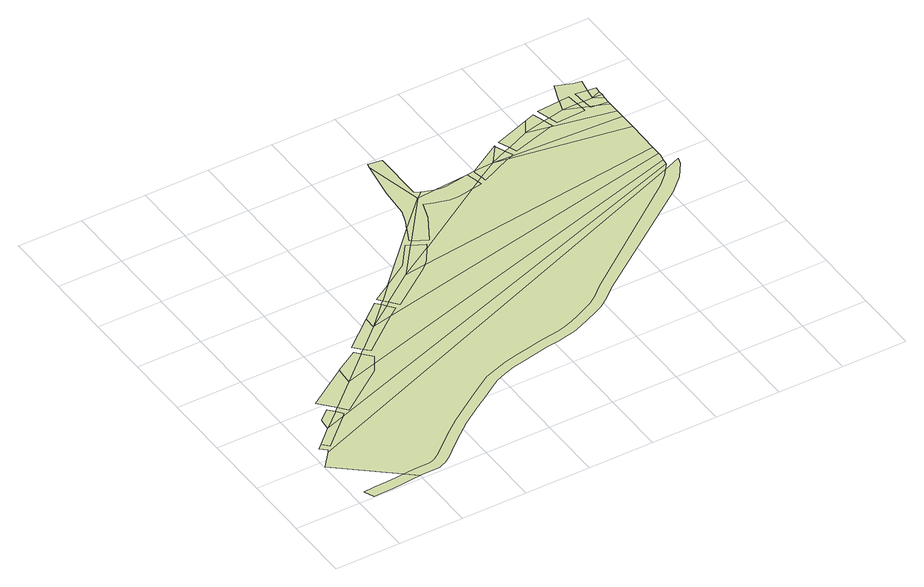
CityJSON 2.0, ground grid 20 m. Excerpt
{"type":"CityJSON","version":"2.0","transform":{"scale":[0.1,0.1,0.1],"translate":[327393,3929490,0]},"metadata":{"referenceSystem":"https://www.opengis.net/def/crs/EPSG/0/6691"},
"CityObjects":{
"landuse1":{"type":"LandUse","attributes":{"class":"215","LandUseDetailAttribute.orgLandUse":"30308","LandUseDetailAttribute.prefecture":"14","LandUseDetailAttribute.city":"14150","LandUseDetailAttribute.note":"都道府県","LandUseDetailAttribute.surveyYear":2015},"geometry":[{"type":"MultiSurface","lod":"1","boundaries":[[[0,1,2,3,4,5,6,7,8,9,10]]]}]},
"landuse2":{"type":"LandUse","attributes":{"class":"204","LandUseDetailAttribute.orgLandUse":"10500","LandUseDetailAttribute.prefecture":"14","LandUseDetailAttribute.city":"14150","LandUseDetailAttribute.note":"都道府県","LandUseDetailAttribute.surveyYear":2015},"geometry":[{"type":"MultiSurface","lod":"1","boundaries":[[[11,12,13,14]]]}]},
"landuse3":{"type":"LandUse","attributes":{"class":"204","LandUseDetailAttribute.orgLandUse":"10500","LandUseDetailAttribute.prefecture":"14","LandUseDetailAttribute.city":"14150","LandUseDetailAttribute.note":"都道府県","LandUseDetailAttribute.surveyYear":2015},"geometry":[{"type":"MultiSurface","lod":"1","boundaries":[[[15,16,13,17]]]}]},
"landuse4":{"type":"LandUse","attributes":{"class":"204","LandUseDetailAttribute.orgLandUse":"10500","LandUseDetailAttribute.prefecture":"14","LandUseDetailAttribute.city":"14150","LandUseDetailAttribute.note":"都道府県","LandUseDetailAttribute.surveyYear":2015},"geometry":[{"type":"MultiSurface","lod":"1","boundaries":[[[18,17,13,12]]]}]},
"landuse5":{"type":"LandUse","attributes":{"class":"204","LandUseDetailAttribute.orgLandUse":"10500","LandUseDetailAttribute.prefecture":"14","LandUseDetailAttribute.city":"14150","LandUseDetailAttribute.note":"都道府県","LandUseDetailAttribute.surveyYear":2015},"geometry":[{"type":"MultiSurface","lod":"1","boundaries":[[[19,20,21,22,23]]]}]},
"landuse6":{"type":"LandUse","attributes":{"class":"204","LandUseDetailAttribute.orgLandUse":"10500","LandUseDetailAttribute.prefecture":"14","LandUseDetailAttribute.city":"14150","LandUseDetailAttribute.note":"都道府県","LandUseDetailAttribute.surveyYear":2015},"geometry":[{"type":"MultiSurface","lod":"1","boundaries":[[[24,25,26,23,22]]]}]},
"landuse7":{"type":"LandUse","attributes":{"class":"204","LandUseDetailAttribute.orgLandUse":"10500","LandUseDetailAttribute.prefecture":"14","LandUseDetailAttribute.city":"14150","LandUseDetailAttribute.note":"都道府県","LandUseDetailAttribute.surveyYear":2015},"geometry":[{"type":"MultiSurface","lod":"1","boundaries":[[[27,19,23,28]]]}]},
"landuse8":{"type":"LandUse","attributes":{"class":"204","LandUseDetailAttribute.orgLandUse":"10500","LandUseDetailAttribute.prefecture":"14","LandUseDetailAttribute.city":"14150","LandUseDetailAttribute.note":"都道府県","LandUseDetailAttribute.surveyYear":2015},"geometry":[{"type":"MultiSurface","lod":"1","boundaries":[[[29,28,23,26]]]}]},
"landuse9":{"type":"LandUse","attributes":{"class":"204","LandUseDetailAttribute.orgLandUse":"10500","LandUseDetailAttribute.prefecture":"14","LandUseDetailAttribute.city":"14150","LandUseDetailAttribute.note":"都道府県","LandUseDetailAttribute.surveyYear":2015},"geometry":[{"type":"MultiSurface","lod":"1","boundaries":[[[30,31,32,33]]]}]},
"landuse10":{"type":"LandUse","attributes":{"class":"204","LandUseDetailAttribute.orgLandUse":"10500","LandUseDetailAttribute.prefecture":"14","LandUseDetailAttribute.city":"14150","LandUseDetailAttribute.note":"都道府県","LandUseDetailAttribute.surveyYear":2015},"geometry":[{"type":"MultiSurface","lod":"1","boundaries":[[[34,35,33,32]]]}]},
"landuse11":{"type":"LandUse","attributes":{"class":"204","LandUseDetailAttribute.orgLandUse":"10500","LandUseDetailAttribute.prefecture":"14","LandUseDetailAttribute.city":"14150","LandUseDetailAttribute.note":"都道府県","LandUseDetailAttribute.surveyYear":2015},"geometry":[{"type":"MultiSurface","lod":"1","boundaries":[[[36,30,33,37]]]}]},
"landuse12":{"type":"LandUse","attributes":{"class":"204","LandUseDetailAttribute.orgLandUse":"10500","LandUseDetailAttribute.prefecture":"14","LandUseDetailAttribute.city":"14150","LandUseDetailAttribute.note":"都道府県","LandUseDetailAttribute.surveyYear":2015},"geometry":[{"type":"MultiSurface","lod":"1","boundaries":[[[37,33,38]]]}]},
"landuse13":{"type":"LandUse","attributes":{"class":"204","LandUseDetailAttribute.orgLandUse":"10500","LandUseDetailAttribute.prefecture":"14","LandUseDetailAttribute.city":"14150","LandUseDetailAttribute.note":"都道府県","LandUseDetailAttribute.surveyYear":2015},"geometry":[{"type":"MultiSurface","lod":"1","boundaries":[[[39,38,33,35]]]}]},
"landuse14":{"type":"LandUse","attributes":{"class":"203","LandUseDetailAttribute.orgLandUse":"10400","LandUseDetailAttribute.prefecture":"14","LandUseDetailAttribute.city":"14150","LandUseDetailAttribute.note":"都道府県","LandUseDetailAttribute.surveyYear":2015},"geometry":[{"type":"MultiSurface","lod":"1","boundaries":[[[40,37,38,41]]]}]},
"landuse15":{"type":"LandUse","attributes":{"class":"204","LandUseDetailAttribute.orgLandUse":"10500","LandUseDetailAttribute.prefecture":"14","LandUseDetailAttribute.city":"14150","LandUseDetailAttribute.note":"都道府県","LandUseDetailAttribute.surveyYear":2015},"geometry":[{"type":"MultiSurface","lod":"1","boundaries":[[[42,43,40]]]}]},
"landuse16":{"type":"LandUse","attributes":{"class":"204","LandUseDetailAttribute.orgLandUse":"10500","LandUseDetailAttribute.prefecture":"14","LandUseDetailAttribute.city":"14150","LandUseDetailAttribute.note":"都道府県","LandUseDetailAttribute.surveyYear":2015},"geometry":[{"type":"MultiSurface","lod":"1","boundaries":[[[44,45,46,47,41]]]}]},
"landuse17":{"type":"LandUse","attributes":{"class":"204","LandUseDetailAttribute.orgLandUse":"10500","LandUseDetailAttribute.prefecture":"14","LandUseDetailAttribute.city":"14150","LandUseDetailAttribute.note":"都道府県","LandUseDetailAttribute.surveyYear":2015},"geometry":[{"type":"MultiSurface","lod":"1","boundaries":[[[48,49,42,40,41,47,50]]]}]},
"landuse18":{"type":"LandUse","attributes":{"class":"203","LandUseDetailAttribute.orgLandUse":"10400","LandUseDetailAttribute.prefecture":"14","LandUseDetailAttribute.city":"14150","LandUseDetailAttribute.note":"都道府県","LandUseDetailAttribute.surveyYear":2015},"geometry":[{"type":"MultiSurface","lod":"1","boundaries":[[[51,52,53,54,55,56,57,58,59,60,61,62,63,64,65,66,67,68,69,70,71,72,73,74,75,76,77,78,79,80,81,82,83,0]]]}]},
"landuse19":{"type":"LandUse","attributes":{"class":"203","LandUseDetailAttribute.orgLandUse":"10400","LandUseDetailAttribute.prefecture":"14","LandUseDetailAttribute.city":"14150","LandUseDetailAttribute.note":"都道府県","LandUseDetailAttribute.surveyYear":2015},"geometry":[{"type":"MultiSurface","lod":"1","boundaries":[[[84,85,42,49,48,50,86]]]}]},
"landuse20":{"type":"LandUse","attributes":{"class":"203","LandUseDetailAttribute.orgLandUse":"10400","LandUseDetailAttribute.prefecture":"14","LandUseDetailAttribute.city":"14150","LandUseDetailAttribute.note":"都道府県","LandUseDetailAttribute.surveyYear":2015},"geometry":[{"type":"MultiSurface","lod":"1","boundaries":[[[87,88,12,11,14,89,90,82,81]]]}]},
"landuse21":{"type":"LandUse","attributes":{"class":"204","LandUseDetailAttribute.orgLandUse":"10500","LandUseDetailAttribute.prefecture":"14","LandUseDetailAttribute.city":"14150","LandUseDetailAttribute.note":"都道府県","LandUseDetailAttribute.surveyYear":2015},"geometry":[{"type":"MultiSurface","lod":"1","boundaries":[[[91,92,47,46]]]}]},
"landuse22":{"type":"LandUse","attributes":{"class":"204","LandUseDetailAttribute.orgLandUse":"10500","LandUseDetailAttribute.prefecture":"14","LandUseDetailAttribute.city":"14150","LandUseDetailAttribute.note":"都道府県","LandUseDetailAttribute.surveyYear":2015},"geometry":[{"type":"MultiSurface","lod":"1","boundaries":[[[93,50,47,92]]]}]},
"landuse23":{"type":"LandUse","attributes":{"class":"215","LandUseDetailAttribute.orgLandUse":"30308","LandUseDetailAttribute.prefecture":"14","LandUseDetailAttribute.city":"14150","LandUseDetailAttribute.note":"都道府県","LandUseDetailAttribute.surveyYear":2015},"geometry":[{"type":"MultiSurface","lod":"1","boundaries":[[[94,81,80,79,78,77,76,75,74,73,72,71,70,69,68,67,66,65,64,63,62,61,60,59,58,57,56,55,54,53,52,51,0,10,95,96,97,98,99,100,101,102,103,104,105,106,107,108,109,110,111,112,113,114,115,116,117,118,119,120,121,122,123,124,125]]]}]},
"landuse24":{"type":"LandUse","attributes":{"class":"203","LandUseDetailAttribute.orgLandUse":"10400","LandUseDetailAttribute.prefecture":"14","LandUseDetailAttribute.city":"14150","LandUseDetailAttribute.note":"都道府県","LandUseDetailAttribute.surveyYear":2015},"geometry":[{"type":"MultiSurface","lod":"1","boundaries":[[[126,26,25,24,22,17,18,12,88]]]}]},
"landuse25":{"type":"LandUse","attributes":{"class":"204","LandUseDetailAttribute.orgLandUse":"10500","LandUseDetailAttribute.prefecture":"14","LandUseDetailAttribute.city":"14150","LandUseDetailAttribute.note":"都道府県","LandUseDetailAttribute.surveyYear":2015},"geometry":[{"type":"MultiSurface","lod":"1","boundaries":[[[127,85,84,86]]]}]},
"landuse26":{"type":"LandUse","attributes":{"class":"204","LandUseDetailAttribute.orgLandUse":"10500","LandUseDetailAttribute.prefecture":"14","LandUseDetailAttribute.city":"14150","LandUseDetailAttribute.note":"都道府県","LandUseDetailAttribute.surveyYear":2015},"geometry":[{"type":"MultiSurface","lod":"1","boundaries":[[[128,129,130,131,85,127]]]}]},
"landuse27":{"type":"LandUse","attributes":{"class":"203","LandUseDetailAttribute.orgLandUse":"10400","LandUseDetailAttribute.prefecture":"14","LandUseDetailAttribute.city":"14150","LandUseDetailAttribute.note":"都道府県","LandUseDetailAttribute.surveyYear":2015},"geometry":[{"type":"MultiSurface","lod":"1","boundaries":[[[132,133,134,135,136,137,138,139,86,50,93,92,140]]]}]},
"landuse28":{"type":"LandUse","attributes":{"class":"203","LandUseDetailAttribute.orgLandUse":"10400","LandUseDetailAttribute.prefecture":"14","LandUseDetailAttribute.city":"14150","LandUseDetailAttribute.note":"都道府県","LandUseDetailAttribute.surveyYear":2015},"geometry":[{"type":"MultiSurface","lod":"1","boundaries":[[[141,35,34,32,28,29,26,126,142]]]}]},
"landuse29":{"type":"LandUse","attributes":{"class":"204","LandUseDetailAttribute.orgLandUse":"10500","LandUseDetailAttribute.prefecture":"14","LandUseDetailAttribute.city":"14150","LandUseDetailAttribute.note":"都道府県","LandUseDetailAttribute.surveyYear":2015},"geometry":[{"type":"MultiSurface","lod":"1","boundaries":[[[143,144,145,146,147,148,127,86,139,138,137,136,135,134,133,132,140,149]]]}]},
"landuse30":{"type":"LandUse","attributes":{"class":"204","LandUseDetailAttribute.orgLandUse":"10500","LandUseDetailAttribute.prefecture":"14","LandUseDetailAttribute.city":"14150","LandUseDetailAttribute.note":"都道府県","LandUseDetailAttribute.surveyYear":2015},"geometry":[{"type":"MultiSurface","lod":"1","boundaries":[[[150,151,152,128,127,153]]]}]},
"landuse31":{"type":"LandUse","attributes":{"class":"204","LandUseDetailAttribute.orgLandUse":"10500","LandUseDetailAttribute.prefecture":"14","LandUseDetailAttribute.city":"14150","LandUseDetailAttribute.note":"都道府県","LandUseDetailAttribute.surveyYear":2015},"geometry":[{"type":"MultiSurface","lod":"1","boundaries":[[[154,155,153,127,148]]]}]},
"landuse32":{"type":"LandUse","attributes":{"class":"203","LandUseDetailAttribute.orgLandUse":"10400","LandUseDetailAttribute.prefecture":"14","LandUseDetailAttribute.city":"14150","LandUseDetailAttribute.note":"都道府県","LandUseDetailAttribute.surveyYear":2015},"geometry":[{"type":"MultiSurface","lod":"1","boundaries":[[[156,46,45,44,41,38,39,35,141]]]}]},
"landuse33":{"type":"LandUse","attributes":{"class":"203","LandUseDetailAttribute.orgLandUse":"10400","LandUseDetailAttribute.prefecture":"14","LandUseDetailAttribute.city":"14150","LandUseDetailAttribute.note":"都道府県","LandUseDetailAttribute.surveyYear":2015},"geometry":[{"type":"MultiSurface","lod":"1","boundaries":[[[147,146,145,144,148]]]}]},
"landuse34":{"type":"LandUse","attributes":{"class":"204","LandUseDetailAttribute.orgLandUse":"10500","LandUseDetailAttribute.prefecture":"14","LandUseDetailAttribute.city":"14150","LandUseDetailAttribute.note":"都道府県","LandUseDetailAttribute.surveyYear":2015},"geometry":[{"type":"MultiSurface","lod":"1","boundaries":[[[157,149,140]]]}]},
"landuse35":{"type":"LandUse","attributes":{"class":"204","LandUseDetailAttribute.orgLandUse":"10500","LandUseDetailAttribute.prefecture":"14","LandUseDetailAttribute.city":"14150","LandUseDetailAttribute.note":"都道府県","LandUseDetailAttribute.surveyYear":2015}},
"landuse36":{"type":"LandUse","attributes":{"class":"203","LandUseDetailAttribute.orgLandUse":"10400","LandUseDetailAttribute.prefecture":"14","LandUseDetailAttribute.city":"14150","LandUseDetailAttribute.note":"都道府県","LandUseDetailAttribute.surveyYear":2015},"geometry":[{"type":"MultiSurface","lod":"1","boundaries":[[[158,159,143,149,160]]]}]},
"landuse37":{"type":"LandUse","attributes":{"class":"204","LandUseDetailAttribute.orgLandUse":"10500","LandUseDetailAttribute.prefecture":"14","LandUseDetailAttribute.city":"14150","LandUseDetailAttribute.note":"都道府県","LandUseDetailAttribute.surveyYear":2015},"geometry":[{"type":"MultiSurface","lod":"1","boundaries":[[[161,159,158,160]]]}]},
"landuse38":{"type":"LandUse","attributes":{"class":"203","LandUseDetailAttribute.orgLandUse":"10400","LandUseDetailAttribute.prefecture":"14","LandUseDetailAttribute.city":"14150","LandUseDetailAttribute.note":"都道府県","LandUseDetailAttribute.surveyYear":2015},"geometry":[{"type":"MultiSurface","lod":"1","boundaries":[[[162,163,160,149,157,140,92,91,46,156,164]]]}]},
"landuse39":{"type":"LandUse","attributes":{"class":"204","LandUseDetailAttribute.orgLandUse":"10500","LandUseDetailAttribute.prefecture":"14","LandUseDetailAttribute.city":"14150","LandUseDetailAttribute.note":"都道府県","LandUseDetailAttribute.surveyYear":2015},"geometry":[{"type":"MultiSurface","lod":"1","boundaries":[[[161,160,163,162]]]}]},
"landuse40":{"type":"LandUse","attributes":{"class":"204","LandUseDetailAttribute.orgLandUse":"10500","LandUseDetailAttribute.prefecture":"14","LandUseDetailAttribute.city":"14150","LandUseDetailAttribute.note":"都道府県","LandUseDetailAttribute.surveyYear":2015},"geometry":[{"type":"MultiSurface","lod":"1","boundaries":[[[165,159,161,166]]]}]},
"landuse41":{"type":"LandUse","attributes":{"class":"204","LandUseDetailAttribute.orgLandUse":"10500","LandUseDetailAttribute.prefecture":"14","LandUseDetailAttribute.city":"14150","LandUseDetailAttribute.note":"都道府県","LandUseDetailAttribute.surveyYear":2015},"geometry":[{"type":"MultiSurface","lod":"1","boundaries":[[[161,162,167]]]}]},
"landuse42":{"type":"LandUse","attributes":{"class":"204","LandUseDetailAttribute.orgLandUse":"10500","LandUseDetailAttribute.prefecture":"14","LandUseDetailAttribute.city":"14150","LandUseDetailAttribute.note":"都道府県","LandUseDetailAttribute.surveyYear":2015},"geometry":[{"type":"MultiSurface","lod":"1","boundaries":[[[168,169,161,167]]]}]},
"landuse43":{"type":"LandUse","attributes":{"class":"204","LandUseDetailAttribute.orgLandUse":"10500","LandUseDetailAttribute.prefecture":"14","LandUseDetailAttribute.city":"14150","LandUseDetailAttribute.note":"都道府県","LandUseDetailAttribute.surveyYear":2015},"geometry":[{"type":"MultiSurface","lod":"1","boundaries":[[[166,161,169]]]}]},
"landuse44":{"type":"LandUse","attributes":{"class":"204","LandUseDetailAttribute.orgLandUse":"10500","LandUseDetailAttribute.prefecture":"14","LandUseDetailAttribute.city":"14150","LandUseDetailAttribute.note":"都道府県","LandUseDetailAttribute.surveyYear":2015},"geometry":[{"type":"MultiSurface","lod":"1","boundaries":[[[170,171,172,173]]]}]},
"landuse45":{"type":"LandUse","attributes":{"class":"204","LandUseDetailAttribute.orgLandUse":"10500","LandUseDetailAttribute.prefecture":"14","LandUseDetailAttribute.city":"14150","LandUseDetailAttribute.note":"都道府県","LandUseDetailAttribute.surveyYear":2015},"geometry":[{"type":"MultiSurface","lod":"1","boundaries":[[[173,172,174,175]]]}]},
"landuse46":{"type":"LandUse","attributes":{"class":"204","LandUseDetailAttribute.orgLandUse":"10500","LandUseDetailAttribute.prefecture":"14","LandUseDetailAttribute.city":"14150","LandUseDetailAttribute.note":"都道府県","LandUseDetailAttribute.surveyYear":2015},"geometry":[{"type":"MultiSurface","lod":"1","boundaries":[[[176,177,173,175]]]}]},
"landuse47":{"type":"LandUse","attributes":{"class":"204","LandUseDetailAttribute.orgLandUse":"10500","LandUseDetailAttribute.prefecture":"14","LandUseDetailAttribute.city":"14150","LandUseDetailAttribute.note":"都道府県","LandUseDetailAttribute.surveyYear":2015},"geometry":[{"type":"MultiSurface","lod":"1","boundaries":[[[178,170,173,177]]]}]},
"landuse48":{"type":"LandUse","attributes":{"class":"203","LandUseDetailAttribute.orgLandUse":"10400","LandUseDetailAttribute.prefecture":"14","LandUseDetailAttribute.city":"14150","LandUseDetailAttribute.note":"都道府県","LandUseDetailAttribute.surveyYear":2015},"geometry":[{"type":"MultiSurface","lod":"1","boundaries":[[[167,162,164,179]]]}]},
"landuse49":{"type":"LandUse","attributes":{"class":"203","LandUseDetailAttribute.orgLandUse":"10400","LandUseDetailAttribute.prefecture":"14","LandUseDetailAttribute.city":"14150","LandUseDetailAttribute.note":"都道府県","LandUseDetailAttribute.surveyYear":2015},"geometry":[{"type":"MultiSurface","lod":"1","boundaries":[[[175,174,172,169,168,167,179,180]]]}]},
"landuse50":{"type":"LandUse","attributes":{"class":"204","LandUseDetailAttribute.orgLandUse":"10500","LandUseDetailAttribute.prefecture":"14","LandUseDetailAttribute.city":"14150","LandUseDetailAttribute.note":"都道府県","LandUseDetailAttribute.surveyYear":2015},"geometry":[{"type":"MultiSurface","lod":"1","boundaries":[[[181,182,183,184]]]}]},
"landuse51":{"type":"LandUse","attributes":{"class":"204","LandUseDetailAttribute.orgLandUse":"10500","LandUseDetailAttribute.prefecture":"14","LandUseDetailAttribute.city":"14150","LandUseDetailAttribute.note":"都道府県","LandUseDetailAttribute.surveyYear":2015},"geometry":[{"type":"MultiSurface","lod":"1","boundaries":[[[184,183,185,186,187]]]}]},
"landuse52":{"type":"LandUse","attributes":{"class":"203","LandUseDetailAttribute.orgLandUse":"10400","LandUseDetailAttribute.prefecture":"14","LandUseDetailAttribute.city":"14150","LandUseDetailAttribute.note":"都道府県","LandUseDetailAttribute.surveyYear":2015},"geometry":[{"type":"MultiSurface","lod":"1","boundaries":[[[186,185,183,177,176,175,180,188,189,190,191,187]]]}]},
"landuse53":{"type":"LandUse","attributes":{"class":"204","LandUseDetailAttribute.orgLandUse":"10500","LandUseDetailAttribute.prefecture":"14","LandUseDetailAttribute.city":"14150","LandUseDetailAttribute.note":"都道府県","LandUseDetailAttribute.surveyYear":2015},"geometry":[{"type":"MultiSurface","lod":"1","boundaries":[[[192,184,187]]]}]},
"landuse54":{"type":"LandUse","attributes":{"class":"204","LandUseDetailAttribute.orgLandUse":"10500","LandUseDetailAttribute.prefecture":"14","LandUseDetailAttribute.city":"14150","LandUseDetailAttribute.note":"都道府県","LandUseDetailAttribute.surveyYear":2015},"geometry":[{"type":"MultiSurface","lod":"1","boundaries":[[[193,181,184,192]]]}]},
"landuse55":{"type":"LandUse","attributes":{"class":"203","LandUseDetailAttribute.orgLandUse":"10400","LandUseDetailAttribute.prefecture":"14","LandUseDetailAttribute.city":"14150","LandUseDetailAttribute.note":"都道府県","LandUseDetailAttribute.surveyYear":2015},"geometry":[{"type":"MultiSurface","lod":"1","boundaries":[[[194,192,187,191]]]}]},
"landuse56":{"type":"LandUse","attributes":{"class":"204","LandUseDetailAttribute.orgLandUse":"10500","LandUseDetailAttribute.prefecture":"14","LandUseDetailAttribute.city":"14150","LandUseDetailAttribute.note":"都道府県","LandUseDetailAttribute.surveyYear":2015},"geometry":[{"type":"MultiSurface","lod":"1","boundaries":[[[191,190,189]]]}]},
"landuse57":{"type":"LandUse","attributes":{"class":"203","LandUseDetailAttribute.orgLandUse":"10400","LandUseDetailAttribute.prefecture":"14","LandUseDetailAttribute.city":"14150","LandUseDetailAttribute.note":"都道府県","LandUseDetailAttribute.surveyYear":2015},"geometry":[{"type":"MultiSurface","lod":"1","boundaries":[[[195,196,181,193,192,194,197,198,199]]]}]},
"landuse58":{"type":"LandUse","attributes":{"class":"204","LandUseDetailAttribute.orgLandUse":"10500","LandUseDetailAttribute.prefecture":"14","LandUseDetailAttribute.city":"14150","LandUseDetailAttribute.note":"都道府県","LandUseDetailAttribute.surveyYear":2015},"geometry":[{"type":"MultiSurface","lod":"1","boundaries":[[[197,194,200,198]]]}]},
"landuse59":{"type":"LandUse","attributes":{"class":"204","LandUseDetailAttribute.orgLandUse":"10500","LandUseDetailAttribute.prefecture":"14","LandUseDetailAttribute.city":"14150","LandUseDetailAttribute.note":"都道府県","LandUseDetailAttribute.surveyYear":2015},"geometry":[{"type":"MultiSurface","lod":"1","boundaries":[[[200,194,191,189,201,202]]]}]},
"landuse60":{"type":"LandUse","attributes":{"class":"203","LandUseDetailAttribute.orgLandUse":"10400","LandUseDetailAttribute.prefecture":"14","LandUseDetailAttribute.city":"14150","LandUseDetailAttribute.note":"都道府県","LandUseDetailAttribute.surveyYear":2015},"geometry":[{"type":"MultiSurface","lod":"1","boundaries":[[[189,188,201]]]}]},
"landuse61":{"type":"LandUse","attributes":{"class":"204","LandUseDetailAttribute.orgLandUse":"10500","LandUseDetailAttribute.prefecture":"14","LandUseDetailAttribute.city":"14150","LandUseDetailAttribute.note":"都道府県","LandUseDetailAttribute.surveyYear":2015},"geometry":[{"type":"MultiSurface","lod":"1","boundaries":[[[200,202,203]]]}]},
"landuse62":{"type":"LandUse","attributes":{"class":"204","LandUseDetailAttribute.orgLandUse":"10500","LandUseDetailAttribute.prefecture":"14","LandUseDetailAttribute.city":"14150","LandUseDetailAttribute.note":"都道府県","LandUseDetailAttribute.surveyYear":2015},"geometry":[{"type":"MultiSurface","lod":"1","boundaries":[[[204,200,203]]]}]},
"landuse63":{"type":"LandUse","attributes":{"class":"204","LandUseDetailAttribute.orgLandUse":"10500","LandUseDetailAttribute.prefecture":"14","LandUseDetailAttribute.city":"14150","LandUseDetailAttribute.note":"都道府県","LandUseDetailAttribute.surveyYear":2015},"geometry":[{"type":"MultiSurface","lod":"1","boundaries":[[[198,200,204,205]]]}]}
},
"vertices":[
[166,42,0],[142,39,0],[109,37,0],[71,36,0],[37,34,0],[48,3,0],[72,4,0],[110,5,0],[144,7,0],[176,11,0],[201,13,0],
[61,245,0],[154,331,0],[95,312,0],[44,263,0],
[134,378,0],[100,349,0],[150,360,0],
[165,342,0],
[250,501,0],[246,498,0],[124,417,0],[163,372,0],[246,446,0],
[185,347,0],[329,450,0],[344,474,0],
[323,545,0],[337,529,0],
[361,502,0],
[425,644,0],[330,566,0],[352,542,0],[425,608,0],
[367,527,0],[487,621,0],
[480,690,0],[492,676,0],
[502,664,0],
[518,644,0],
[504,688,0],[515,674,0],
[550,736,0],[494,701,0],
[535,649,0],[665,741,0],[680,755,0],[615,747,0],
[679,852,0],[628,784,0],[691,846,0],
[173,43,0],[205,45,0],[249,45,0],[256,46,0],[259,47,0],[269,52,0],[288,65,0],[323,95,0],[365,129,0],[402,159,0],[470,205,0],[504,227,0],[537,249,0],[572,271,0],[610,284,0],[646,296,0],[687,305,0],[729,313,0],[771,322,0],[809,327,0],[836,331,0],[860,337,0],[886,347,0],[916,359,0],[943,371,0],[968,383,0],[996,403,0],[1029,433,0],[1392,704,0],[1422,733,0],[1438,752,0],[42,225,0],[4,178,0],
[696,863,0],[719,908,0],[702,860,0],
[1452,769,0],[1452,771,0],[30,251,0],[48,233,0],
[693,768,0],[721,812,0],
[729,825,0],
[1492,773,0],[206,13,0],[249,13,0],[262,14,0],[273,18,0],[286,24,0],[308,40,0],[344,71,0],[384,104,0],[421,133,0],[454,155,0],[487,178,0],[522,200,0],[555,222,0],[587,242,0],[620,254,0],[654,265,0],[694,273,0],[735,282,0],[777,290,0],[814,295,0],[843,300,0],[870,306,0],[898,317,0],[928,330,0],[956,341,0],[985,356,0],[1016,378,0],[1051,408,0],[1407,664,0],[1453,706,0],[1486,753,0],
[1455,791,0],
[812,1002,0],
[771,1178,0],[753,1064,0],[747,976,0],[733,935,0],
[933,954,0],[908,950,0],[883,951,0],[859,957,0],[840,963,0],[812,973,0],[793,919,0],[746,837,0],[956,958,0],
[1459,820,0],[1459,811,0],
[977,1016,0],[974,1015,0],[923,1007,0],[903,1004,0],[886,1005,0],[874,1007,0],[986,976,0],
[816,1028,0],[816,1188,0],[774,1193,0],[834,1021,0],
[869,1008,0],[853,1014,0],
[1459,849,0],
[988,963,0],
[998,1014,0],[1003,1018,0],[1004,987,0],
[1061,1022,0],
[1106,1014,0],[1007,969,0],[1460,952,0],
[1103,1079,0],[1103,1077,0],
[1118,1019,0],
[1125,1023,0],[1116,1045,0],
[1228,1124,0],[1121,1087,0],[1134,1053,0],[1202,1081,0],
[1143,1030,0],[1272,1067,0],
[1280,1069,0],[1272,1097,0],
[1260,1135,0],
[1460,1002,0],
[1460,1030,0],
[1350,1146,0],[1278,1141,0],[1290,1101,0],[1337,1112,0],
[1298,1075,0],[1388,1078,0],[1387,1093,0],
[1460,1065,0],[1425,1078,0],[1407,1080,0],[1407,1085,0],
[1385,1112,0],
[1382,1149,0],
[1404,1112,0],
[1423,1190,0],[1372,1208,0],[1401,1150,0],[1438,1145,0],[1445,1184,0],
[1433,1112,0],
[1460,1075,0],[1461,1097,0],
[1462,1109,0],
[1462,1123,0],
[1463,1141,0]
]}
